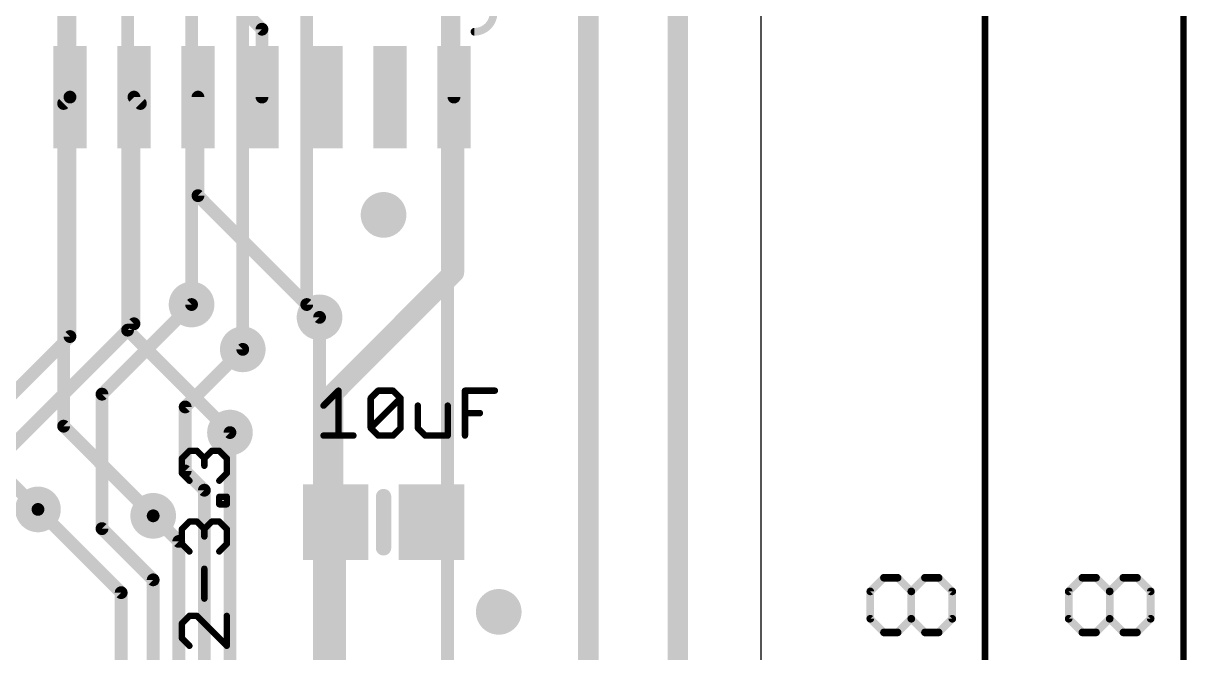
# Model space of a CAD drawing. Extents: x -42 to 37, y -47 to 54.
# Drawn here: x 12.41 to 35.5, y 2.24 to 14.72 of the extents above; entities that cross this region are included whole.
import ezdxf

# ---------------------------------------------------------------- set-up
doc = ezdxf.new("R2010")
doc.units = 0
for name, color, linetype in [('1', 12, 'CONTINUOUS'), ('16', 132, 'CONTINUOUS'), ('18', 110, 'CONTINUOUS'), ('20', 53, 'CONTINUOUS'), ('21', 40, 'CONTINUOUS'), ('27', 253, 'CONTINUOUS'), ('47', 253, 'CONTINUOUS')]:
    doc.layers.add(name, color=color, linetype=linetype)

# ---------------------------------------------------------------- blocks, each defined once
blk = doc.blocks.new('RECT')
blk.add_solid([(-0.5, -0.5), (0.5, -0.5), (-0.5, 0.5), (0.5, 0.5)])
blk = doc.blocks.new('ROUNDV')
at = {"const_width": 0.5}
blk.add_lwpolyline([(0, -0.25, 1), (0, 0.25, 1), (0, -0.25)], format="xyb", dxfattribs=at)

msp = doc.modelspace()

# ---------------------------------------------------------------- linework, layer by layer
at = {"layer": '1'}
for points, const_width in [([(25.4, -43.18), (25.4, 45.085)], 0.4064), ([(23.622, 29.337), (23.622, 0.762)], 0.4064), ([(20.955, 13.2588), (20.955, 17.78)], 0.254), ([(17.145, 14.605), (15.494, 16.256)], 0.254), ([(13.335, 15.367), (13.335, 13.2588)], 0.254), ([(17.145, 13.2588), (17.145, 14.605)], 0.254), ([(20.955, 9.779), (20.955, 13.2588)], 0.4064), ([(13.208, 13.1318), (13.335, 13.2588)], 0.254), ([(13.335, 8.509), (13.335, 13.2588)], 0.254), ([(14.732, 13.1318), (14.605, 13.2588)], 0.254), ([(14.605, 8.763), (14.605, 13.2588)], 0.254), ([(15.875, 13.2588), (15.875, 11.303)], 0.254), ([(15.875, 11.303), (18.288, 8.89)], 0.254), ([(18.558, 7.382), (20.955, 9.779)], 0.4064), ([(13.97, 7.366), (15.748, 9.144)], 0.254), ([(11.43, 5.588), (14.605, 8.763)], 0.254), ([(11.176, 6.35), (13.335, 8.509)], 0.254), ([(15.621, 7.112), (16.764, 8.255)], 0.254), ([(13.97, 4.699), (13.97, 7.366)], 0.254), ([(18.558, 7.382), (18.558, 4.876)], 0.4064), ([(15.621, 5.842), (15.621, 7.112)], 0.254), ([(16.51, -3.302), (16.51, 6.604)], 0.254), ([(16.002, 5.461), (15.621, 5.842)], 0.254), ([(16.002, -3.556), (16.002, 5.461)], 0.254), ([(14.351, 3.429), (12.7, 5.08)], 0.254), ([(15.494, 4.445), (14.986, 4.953)], 0.254), ([(18.558, 4.876), (18.608, 4.826)], 0.4064), ([(18.608, 1.554), (18.608, 4.826)], 0.4064), ([(14.986, 3.683), (13.97, 4.699)], 0.254), ([(15.494, -3.81), (15.494, 4.445)], 0.254), ([(14.986, -4.064), (14.986, 3.683)], 0.254), ([(14.351, -4.318), (14.351, 3.429)], 0.254)]:
    msp.add_lwpolyline(points, dxfattribs=dict(at, const_width=const_width))
for points, const_width in [([(17.2085, 14.605, 1), (17.0815, 14.605)], 0.127), ([(17.1001, 14.5601, 1), (17.1899, 14.6499)], 0.127), ([(21.0566, 13.2588, 1), (20.8534, 13.2588)], 0.2032), ([(13.1631, 13.1767, 1), (13.2529, 13.0869)], 0.127), ([(13.3985, 13.2588, 1), (13.2715, 13.2588)], 0.127), ([(13.2715, 13.2588, 1), (13.3985, 13.2588)], 0.127), ([(13.3799, 13.2139, 1), (13.2901, 13.3037)], 0.127), ([(14.6499, 13.3037, 1), (14.5601, 13.2139)], 0.127), ([(14.6685, 13.2588, 1), (14.5415, 13.2588)], 0.127), ([(14.6871, 13.0869, 1), (14.7769, 13.1767)], 0.127), ([(15.9385, 13.2588, 1), (15.8115, 13.2588)], 0.127), ([(17.0815, 13.2588, 1), (17.2085, 13.2588)], 0.127), ([(20.8915, 13.2588, 1), (21.0185, 13.2588)], 0.127), ([(15.9199, 11.3479, 1), (15.8301, 11.2581)], 0.127), ([(15.8115, 11.303, 1), (15.9385, 11.303)], 0.127), ([(21.0268, 9.7072, 1), (20.8832, 9.8508)], 0.2032), ([(20.8534, 9.779, 1), (21.0566, 9.779)], 0.2032), ([(15.7929, 9.0991, 1), (15.7031, 9.1889)], 0.127), ([(14.5415, 8.763, 1), (14.6685, 8.763)], 0.127), ([(14.6499, 8.7181, 1), (14.5601, 8.8079)], 0.127), ([(18.2431, 8.8451, 1), (18.3329, 8.9349)], 0.127), ([(13.2715, 8.509, 1), (13.3985, 8.509)], 0.127), ([(13.3799, 8.4641, 1), (13.2901, 8.5539)], 0.127), ([(16.8089, 8.2101, 1), (16.7191, 8.2999)], 0.127), ([(14.0335, 7.366, 1), (13.9065, 7.366)], 0.127), ([(13.9251, 7.4109, 1), (14.0149, 7.3211)], 0.127), ([(18.6596, 7.382, 1), (18.4564, 7.382)], 0.2032), ([(18.4862, 7.4538, 1), (18.6298, 7.3102)], 0.2032), ([(15.6845, 7.112, 1), (15.5575, 7.112)], 0.127), ([(15.5761, 7.1569, 1), (15.6659, 7.0671)], 0.127), ([(16.5735, 6.604, 1), (16.4465, 6.604)], 0.127), ([(15.6659, 5.8869, 1), (15.5761, 5.7971)], 0.127), ([(15.5575, 5.842, 1), (15.6845, 5.842)], 0.127), ([(16.0655, 5.461, 1), (15.9385, 5.461)], 0.127), ([(15.9571, 5.4161, 1), (16.0469, 5.5059)], 0.127), ([(12.7449, 5.1249, 1), (12.6551, 5.0351)], 0.127), ([(15.0309, 4.9979, 1), (14.9411, 4.9081)], 0.127), ([(18.4564, 4.876, 1), (18.6596, 4.876)], 0.2032), ([(18.6298, 4.9478, 1), (18.4862, 4.8042)], 0.2032), ([(18.7096, 4.826, 1), (18.5064, 4.826)], 0.2032), ([(18.5362, 4.7542, 1), (18.6798, 4.8978)], 0.2032), ([(14.0149, 4.7439, 1), (13.9251, 4.6541)], 0.127), ([(13.9065, 4.699, 1), (14.0335, 4.699)], 0.127), ([(15.5575, 4.445, 1), (15.4305, 4.445)], 0.127), ([(15.4491, 4.4001, 1), (15.5389, 4.4899)], 0.127), ([(15.0495, 3.683, 1), (14.9225, 3.683)], 0.127), ([(14.9411, 3.6381, 1), (15.0309, 3.7279)], 0.127), ([(14.4145, 3.429, 1), (14.2875, 3.429)], 0.127), ([(14.3061, 3.3841, 1), (14.3959, 3.4739)], 0.127)]:
    msp.add_lwpolyline(points, format="xyb", dxfattribs=dict(at, const_width=const_width))
at = {"layer": '16'}
for points, const_width in [([(25.4, -41.402), (25.4, 44.831)], 0.4064), ([(20.828, 25.4), (20.828, -6.858)], 0.254), ([(15.748, 9.144), (15.748, 24.384)], 0.254), ([(14.478, 8.636), (14.478, 21.082)], 0.254), ([(13.208, 6.731), (13.208, 20.066)], 0.254), ([(16.764, 8.255), (16.764, 18.796)], 0.254), ([(18.034, 16.383), (18.034, 9.144)], 0.254), ([(18.034, 9.144), (18.288, 8.89)], 0.254), ([(18.288, 8.89), (18.288, -2.286)], 0.254), ([(16.51, 6.604), (14.478, 8.636)], 0.254), ([(14.986, 4.953), (13.208, 6.731)], 0.254), ([(12.7, 5.08), (11.43, 6.35)], 0.254)]:
    msp.add_lwpolyline(points, dxfattribs=dict(at, const_width=const_width))
at = {"layer": '16', "const_width": 0.127}
for points in [[(18.0789, 9.1889, 1), (17.9891, 9.0991)], [(15.6845, 9.144, 1), (15.8115, 9.144)], [(17.9705, 9.144, 1), (18.0975, 9.144)], [(18.3515, 8.89, 1), (18.2245, 8.89)], [(18.2431, 8.8451, 1), (18.3329, 8.9349)], [(14.5229, 8.6809, 1), (14.4331, 8.5911)], [(14.4145, 8.636, 1), (14.5415, 8.636)], [(16.7005, 8.255, 1), (16.8275, 8.255)], [(13.2529, 6.7759, 1), (13.1631, 6.6861)], [(13.1445, 6.731, 1), (13.2715, 6.731)], [(16.4651, 6.5591, 1), (16.5549, 6.6489)], [(12.6551, 5.0351, 1), (12.7449, 5.1249)], [(14.9411, 4.9081, 1), (15.0309, 4.9979)]]:
    msp.add_lwpolyline(points, format="xyb", dxfattribs=at)
at = {"layer": '20'}
msp.add_line((27.051, -38.1), (27.051, 40.005), dxfattribs=at)
at = {"layer": '21'}
for points, const_width in [([(21.3614, 14.5542, 0.4142), (21.7424, 14.9352)], 0.1524), ([(21.3614, 14.5923, 1), (21.3614, 14.5161)], 0.0762), ([(19.6342, 5.334, 1), (19.4818, 5.334)], 0.1524), ([(19.4818, 4.318, 1), (19.6342, 4.318)], 0.1524)]:
    msp.add_lwpolyline(points, format="xyb", dxfattribs=dict(at, const_width=const_width))
at = {"layer": '21', "const_width": 0.3048}
msp.add_lwpolyline([(19.558, 5.334), (19.558, 4.318)], dxfattribs=at)
at = {"layer": '27', "const_width": 0.127}
for points in [[(18.3675, 7.1387), (18.6641, 7.4353)], [(18.6641, 7.4353), (18.6641, 6.5455)], [(19.303, 7.287), (19.4513, 7.4353)], [(19.4513, 7.4353), (19.7479, 7.4353)], [(19.7479, 7.4353), (19.8962, 7.287)], [(21.1741, 6.5455), (21.1741, 7.4353)], [(21.1741, 7.4353), (21.7672, 7.4353)], [(19.303, 6.6938), (19.303, 7.287)], [(19.303, 6.6938), (19.8962, 7.287)], [(19.8962, 7.287), (19.8962, 6.6938)], [(20.2385, 7.1387), (20.2385, 6.6938)], [(20.8317, 6.5455), (20.8317, 7.1387)], [(21.1741, 6.9904), (21.4706, 6.9904)], [(19.4513, 6.5455), (19.303, 6.6938)], [(19.8962, 6.6938), (19.7479, 6.5455)], [(20.2385, 6.6938), (20.3868, 6.5455)], [(18.3675, 6.5455), (18.9607, 6.5455)], [(19.7479, 6.5455), (19.4513, 6.5455)], [(20.3868, 6.5455), (20.8317, 6.5455)], [(15.5567, 6.0938), (15.705, 6.2421)], [(15.705, 6.2421), (15.8533, 6.2421)], [(15.8533, 6.2421), (16.0016, 6.0938)], [(16.0016, 6.0938), (16.1499, 6.2421)], [(16.1499, 6.2421), (16.2982, 6.2421)], [(16.2982, 6.2421), (16.4465, 6.0938)], [(15.5567, 5.7972), (15.5567, 6.0938)], [(16.0016, 6.0938), (16.0016, 5.9455)], [(16.4465, 6.0938), (16.4465, 5.7972)], [(15.705, 5.6489), (15.5567, 5.7972)], [(16.4465, 5.7972), (16.2982, 5.6489)], [(16.2982, 5.1812), (16.2982, 5.3295)], [(16.2982, 5.3295), (16.4465, 5.3295)], [(16.4465, 5.3295), (16.4465, 5.1812)], [(16.4465, 5.1812), (16.2982, 5.1812)], [(15.5567, 4.6905), (15.705, 4.8388)], [(15.705, 4.8388), (15.8533, 4.8388)], [(15.8533, 4.8388), (16.0016, 4.6905)], [(16.0016, 4.6905), (16.1499, 4.8388)], [(16.1499, 4.8388), (16.2982, 4.8388)], [(16.2982, 4.8388), (16.4465, 4.6905)], [(15.5567, 4.3939), (15.5567, 4.6905)], [(16.0016, 4.6905), (16.0016, 4.5422)], [(16.4465, 4.6905), (16.4465, 4.3939)], [(15.705, 4.2457), (15.5567, 4.3939)], [(16.4465, 4.3939), (16.2982, 4.2457)], [(16.0016, 3.3101), (16.0016, 3.9033)], [(15.705, 2.9678), (15.5567, 2.8195)], [(15.8533, 2.9678), (15.705, 2.9678)], [(16.4465, 2.3746), (15.8533, 2.9678)], [(16.4465, 2.9678), (16.4465, 2.3746)], [(15.5567, 2.8195), (15.5567, 2.5229)], [(15.5567, 2.5229), (15.705, 2.3746)]]:
    msp.add_lwpolyline(points, dxfattribs=at)
at = {"layer": '27', "const_width": 0.0635}
for points in [[(18.6958, 7.4353, 1), (18.6323, 7.4353)], [(18.6865, 7.4128, 1), (18.6416, 7.4577)], [(19.4513, 7.467, 1), (19.4513, 7.4035)], [(19.4738, 7.4128, 1), (19.4289, 7.4577)], [(19.7703, 7.4577, 1), (19.7254, 7.4128)], [(19.7479, 7.4035, 1), (19.7479, 7.467)], [(21.2058, 7.4353, 1), (21.1423, 7.4353)], [(21.1741, 7.467, 1), (21.1741, 7.4035)], [(21.7672, 7.4035, 1), (21.7672, 7.467)], [(18.345, 7.1611, 1), (18.39, 7.1162)], [(19.3348, 7.287, 1), (19.2713, 7.287)], [(19.2806, 7.3094, 1), (19.3255, 7.2645)], [(19.9279, 7.287, 1), (19.8644, 7.287)], [(19.9186, 7.2645, 1), (19.8737, 7.3094)], [(19.8737, 7.2645, 1), (19.9186, 7.3094)], [(20.2703, 7.1387, 1), (20.2068, 7.1387)], [(20.8635, 7.1387, 1), (20.8, 7.1387)], [(21.1741, 7.0221, 1), (21.1741, 6.9586)], [(21.4706, 6.9586, 1), (21.4706, 7.0221)], [(19.2713, 6.6938, 1), (19.3348, 6.6938)], [(19.3255, 6.7162, 1), (19.2806, 6.6713)], [(19.2806, 6.7162, 1), (19.3255, 6.6713)], [(19.8644, 6.6938, 1), (19.9279, 6.6938)], [(19.9186, 6.6713, 1), (19.8737, 6.7162)], [(20.261, 6.7162, 1), (20.2161, 6.6713)], [(20.2068, 6.6938, 1), (20.2703, 6.6938)], [(18.3675, 6.5773, 1), (18.3675, 6.5138)], [(18.6323, 6.5455, 1), (18.6958, 6.5455)], [(18.9607, 6.5138, 1), (18.9607, 6.5773)], [(19.4513, 6.5773, 1), (19.4513, 6.5138)], [(19.4289, 6.523, 1), (19.4738, 6.568)], [(19.7254, 6.568, 1), (19.7703, 6.523)], [(19.7479, 6.5138, 1), (19.7479, 6.5773)], [(20.3868, 6.5773, 1), (20.3868, 6.5138)], [(20.3644, 6.523, 1), (20.4093, 6.568)], [(20.8, 6.5455, 1), (20.8635, 6.5455)], [(20.8317, 6.5138, 1), (20.8317, 6.5773)], [(21.1423, 6.5455, 1), (21.2058, 6.5455)], [(15.705, 6.2739, 1), (15.705, 6.2104)], [(15.7275, 6.2196, 1), (15.6826, 6.2646)], [(15.8758, 6.2646, 1), (15.8309, 6.2196)], [(15.8533, 6.2104, 1), (15.8533, 6.2739)], [(16.1499, 6.2739, 1), (16.1499, 6.2104)], [(16.1724, 6.2196, 1), (16.1275, 6.2646)], [(16.3207, 6.2646, 1), (16.2758, 6.2196)], [(16.2982, 6.2104, 1), (16.2982, 6.2739)], [(15.5885, 6.0938, 1), (15.525, 6.0938)], [(15.5343, 6.1163, 1), (15.5792, 6.0714)], [(16.0334, 6.0938, 1), (15.9699, 6.0938)], [(15.9792, 6.1163, 1), (16.0241, 6.0714)], [(15.9792, 6.0714, 1), (16.0241, 6.1163)], [(16.4782, 6.0938, 1), (16.4148, 6.0938)], [(16.424, 6.0714, 1), (16.469, 6.1163)], [(15.5792, 5.8197, 1), (15.5343, 5.7748)], [(15.525, 5.7972, 1), (15.5885, 5.7972)], [(15.9699, 5.9455, 1), (16.0334, 5.9455)], [(16.4148, 5.7972, 1), (16.4782, 5.7972)], [(16.469, 5.7748, 1), (16.424, 5.8197)], [(15.6826, 5.6265, 1), (15.7275, 5.6714)], [(16.2758, 5.6714, 1), (16.3207, 5.6265)], [(16.2982, 5.3612, 1), (16.2982, 5.2977)], [(16.33, 5.3295, 1), (16.2665, 5.3295)], [(16.4782, 5.3295, 1), (16.4148, 5.3295)], [(16.4465, 5.2977, 1), (16.4465, 5.3612)], [(16.2982, 5.2129, 1), (16.2982, 5.1494)], [(16.2665, 5.1812, 1), (16.33, 5.1812)], [(16.4148, 5.1812, 1), (16.4782, 5.1812)], [(16.4465, 5.1494, 1), (16.4465, 5.2129)], [(15.705, 4.8706, 1), (15.705, 4.8071)], [(15.7275, 4.8164, 1), (15.6826, 4.8613)], [(15.8758, 4.8613, 1), (15.8309, 4.8164)], [(15.8533, 4.8071, 1), (15.8533, 4.8706)], [(16.1499, 4.8706, 1), (16.1499, 4.8071)], [(16.1724, 4.8164, 1), (16.1275, 4.8613)], [(16.3207, 4.8613, 1), (16.2758, 4.8164)], [(16.2982, 4.8071, 1), (16.2982, 4.8706)], [(15.5885, 4.6905, 1), (15.525, 4.6905)], [(15.5343, 4.713, 1), (15.5792, 4.6681)], [(16.0334, 4.6905, 1), (15.9699, 4.6905)], [(15.9792, 4.713, 1), (16.0241, 4.6681)], [(15.9792, 4.6681, 1), (16.0241, 4.713)], [(16.4782, 4.6905, 1), (16.4148, 4.6905)], [(16.424, 4.6681, 1), (16.469, 4.713)], [(15.5792, 4.4164, 1), (15.5343, 4.3715)], [(15.525, 4.3939, 1), (15.5885, 4.3939)], [(15.9699, 4.5422, 1), (16.0334, 4.5422)], [(16.4148, 4.3939, 1), (16.4782, 4.3939)], [(16.469, 4.3715, 1), (16.424, 4.4164)], [(15.6826, 4.2232, 1), (15.7275, 4.2681)], [(16.2758, 4.2681, 1), (16.3207, 4.2232)], [(16.0334, 3.9033, 1), (15.9699, 3.9033)], [(15.9699, 3.3101, 1), (16.0334, 3.3101)], [(15.705, 2.9995, 1), (15.705, 2.936)], [(15.7275, 2.9453, 1), (15.6826, 2.9902)], [(15.8758, 2.9902, 1), (15.8309, 2.9453)], [(15.8533, 2.936, 1), (15.8533, 2.9995)], [(16.4782, 2.9678, 1), (16.4148, 2.9678)], [(15.5885, 2.8195, 1), (15.525, 2.8195)], [(15.5343, 2.8419, 1), (15.5792, 2.797)], [(15.5792, 2.5454, 1), (15.5343, 2.5005)], [(15.525, 2.5229, 1), (15.5885, 2.5229)], [(15.6826, 2.3522, 1), (15.7275, 2.3971)], [(16.4148, 2.3746, 1), (16.4782, 2.3746)], [(16.424, 2.3522, 1), (16.469, 2.3971)]]:
    msp.add_lwpolyline(points, format="xyb", dxfattribs=at)
at = {"layer": '47'}
for points, const_width in [([(35.433, -43.115), (35.433, 45.02)], 0.13), ([(31.496, -38.035), (31.496, 39.94)], 0.13), ([(29.2183, 3.4537), (29.4895, 3.7249)], 0.1524), ([(29.4895, 3.7249), (29.7606, 3.7249)], 0.1524), ([(29.7606, 3.7249), (30.0318, 3.4537)], 0.1524), ([(30.0318, 3.4537), (30.303, 3.7249)], 0.1524), ([(30.303, 3.7249), (30.5741, 3.7249)], 0.1524), ([(30.5741, 3.7249), (30.8453, 3.4537)], 0.1524), ([(33.1553, 3.4537), (33.4265, 3.7249)], 0.1524), ([(33.4265, 3.7249), (33.6976, 3.7249)], 0.1524), ([(33.6976, 3.7249), (33.9688, 3.4537)], 0.1524), ([(33.9688, 3.4537), (34.24, 3.7249)], 0.1524), ([(34.24, 3.7249), (34.5111, 3.7249)], 0.1524), ([(34.5111, 3.7249), (34.7823, 3.4537)], 0.1524), ([(29.2183, 2.9114), (29.2183, 3.4537)], 0.1524), ([(30.0318, 2.9114), (30.0318, 3.4537)], 0.1524), ([(30.8453, 3.4537), (30.8453, 2.9114)], 0.1524), ([(33.1553, 2.9114), (33.1553, 3.4537)], 0.1524), ([(33.9688, 2.9114), (33.9688, 3.4537)], 0.1524), ([(34.7823, 3.4537), (34.7823, 2.9114)], 0.1524), ([(29.4895, 2.6402), (29.2183, 2.9114)], 0.1524), ([(30.0318, 2.9114), (29.7606, 2.6402)], 0.1524), ([(30.303, 2.6402), (30.0318, 2.9114)], 0.1524), ([(30.8453, 2.9114), (30.5741, 2.6402)], 0.1524), ([(33.4265, 2.6402), (33.1553, 2.9114)], 0.1524), ([(33.9688, 2.9114), (33.6976, 2.6402)], 0.1524), ([(34.24, 2.6402), (33.9688, 2.9114)], 0.1524), ([(34.7823, 2.9114), (34.5111, 2.6402)], 0.1524), ([(29.7606, 2.6402), (29.4895, 2.6402)], 0.1524), ([(30.5741, 2.6402), (30.303, 2.6402)], 0.1524), ([(33.6976, 2.6402), (33.4265, 2.6402)], 0.1524), ([(34.5111, 2.6402), (34.24, 2.6402)], 0.1524)]:
    msp.add_lwpolyline(points, dxfattribs=dict(at, const_width=const_width))
at = {"layer": '47', "const_width": 0.0762}
for points in [[(29.4895, 3.763, 1), (29.4895, 3.6868)], [(29.5164, 3.6979, 1), (29.4625, 3.7518)], [(29.7876, 3.7518, 1), (29.7337, 3.6979)], [(29.7606, 3.6868, 1), (29.7606, 3.763)], [(30.303, 3.763, 1), (30.303, 3.6868)], [(30.3299, 3.6979, 1), (30.276, 3.7518)], [(30.6011, 3.7518, 1), (30.5472, 3.6979)], [(30.5741, 3.6868, 1), (30.5741, 3.763)], [(33.4265, 3.763, 1), (33.4265, 3.6868)], [(33.4534, 3.6979, 1), (33.3995, 3.7518)], [(33.7246, 3.7518, 1), (33.6707, 3.6979)], [(33.6976, 3.6868, 1), (33.6976, 3.763)], [(34.24, 3.763, 1), (34.24, 3.6868)], [(34.2669, 3.6979, 1), (34.213, 3.7518)], [(34.5381, 3.7518, 1), (34.4842, 3.6979)], [(34.5111, 3.6868, 1), (34.5111, 3.763)], [(29.2564, 3.4537, 1), (29.1802, 3.4537)], [(29.1914, 3.4806, 1), (29.2453, 3.4268)], [(30.0699, 3.4537, 1), (29.9937, 3.4537)], [(30.0049, 3.4806, 1), (30.0587, 3.4268)], [(30.0049, 3.4268, 1), (30.0587, 3.4806)], [(30.8834, 3.4537, 1), (30.8072, 3.4537)], [(30.8184, 3.4268, 1), (30.8722, 3.4806)], [(33.1934, 3.4537, 1), (33.1172, 3.4537)], [(33.1284, 3.4806, 1), (33.1823, 3.4268)], [(34.0069, 3.4537, 1), (33.9307, 3.4537)], [(33.9419, 3.4806, 1), (33.9957, 3.4268)], [(33.9419, 3.4268, 1), (33.9957, 3.4806)], [(34.8204, 3.4537, 1), (34.7442, 3.4537)], [(34.7554, 3.4268, 1), (34.8092, 3.4806)], [(29.2453, 2.9383, 1), (29.1914, 2.8844)], [(29.1802, 2.9114, 1), (29.2564, 2.9114)], [(30.0587, 2.9383, 1), (30.0049, 2.8844)], [(29.9937, 2.9114, 1), (30.0699, 2.9114)], [(30.0587, 2.8844, 1), (30.0049, 2.9383)], [(30.8072, 2.9114, 1), (30.8834, 2.9114)], [(30.8722, 2.8844, 1), (30.8184, 2.9383)], [(33.1823, 2.9383, 1), (33.1284, 2.8844)], [(33.1172, 2.9114, 1), (33.1934, 2.9114)], [(33.9957, 2.9383, 1), (33.9419, 2.8844)], [(33.9307, 2.9114, 1), (34.0069, 2.9114)], [(33.9957, 2.8844, 1), (33.9419, 2.9383)], [(34.7442, 2.9114, 1), (34.8204, 2.9114)], [(34.8092, 2.8844, 1), (34.7554, 2.9383)], [(29.4895, 2.6783, 1), (29.4895, 2.6021)], [(29.4625, 2.6133, 1), (29.5164, 2.6671)], [(29.7337, 2.6671, 1), (29.7876, 2.6133)], [(29.7606, 2.6021, 1), (29.7606, 2.6783)], [(30.303, 2.6783, 1), (30.303, 2.6021)], [(30.276, 2.6133, 1), (30.3299, 2.6671)], [(30.5472, 2.6671, 1), (30.6011, 2.6133)], [(30.5741, 2.6021, 1), (30.5741, 2.6783)], [(33.4265, 2.6783, 1), (33.4265, 2.6021)], [(33.3995, 2.6133, 1), (33.4534, 2.6671)], [(33.6707, 2.6671, 1), (33.7246, 2.6133)], [(33.6976, 2.6021, 1), (33.6976, 2.6783)], [(34.24, 2.6783, 1), (34.24, 2.6021)], [(34.213, 2.6133, 1), (34.2669, 2.6671)], [(34.4842, 2.6671, 1), (34.5381, 2.6133)], [(34.5111, 2.6021, 1), (34.5111, 2.6783)]]:
    msp.add_lwpolyline(points, format="xyb", dxfattribs=at)

# ---------------------------------------------------------------- block references
at = {"layer": '1', "xscale": 0.6604, "yscale": 2.032, "rotation": 180}
for p in [(13.335, 13.2588), (14.605, 13.2588), (15.875, 13.2588), (17.145, 13.2588), (18.415, 13.2588), (19.685, 13.2588), (20.955, 13.2588)]:
    msp.add_blockref('RECT', p, dxfattribs=at)
at = {"layer": '1', "xscale": 1.3, "yscale": 1.5}
for p in [(18.608, 4.826), (20.508, 4.826)]:
    msp.add_blockref('RECT', p, dxfattribs=at)
at = {"layer": '18', "xscale": 0.9064, "yscale": 0.9064}
for p in [(19.558, 10.922), (19.558, 10.922), (15.748, 9.144), (15.748, 9.144), (18.288, 8.89), (18.288, 8.89), (16.764, 8.255), (16.764, 8.255), (16.51, 6.604), (16.51, 6.604), (12.7, 5.08), (12.7, 5.08), (14.986, 4.953), (14.986, 4.953), (21.844, 3.048), (21.844, 3.048)]:
    msp.add_blockref('ROUNDV', p, dxfattribs=at)

doc.saveas('drawing.dxf')
